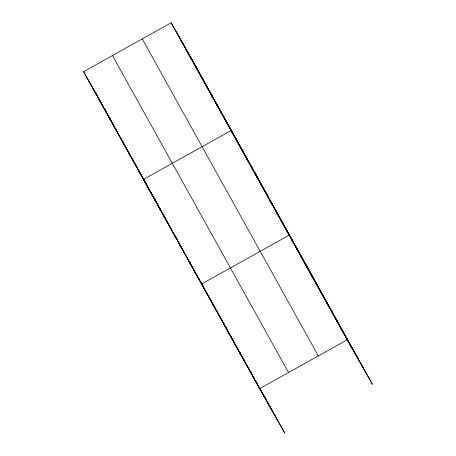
<?xml version="1.0" encoding="UTF-8"?>
<svg xmlns="http://www.w3.org/2000/svg" width="456" height="456" viewBox="0 0 456 456"><rect width="100%" height="100%" fill="white"/><g stroke="black" fill="none" stroke-linecap="round" stroke-linejoin="round"><path stroke-width="0.68" d="M259.92 388.369L284.818 433.2L259.606 388.649L83.562 71.66L171.182 22.8L196.393 67.351L372.438 384.34L347.227 339.783L171.182 22.8M259.606 388.649L347.227 339.783M178.666 36.269L183.648 45.081M186.151 49.744L191.132 58.55M193.629 63.213L198.616 72.025M201.113 76.688L206.095 85.494M208.591 90.157L213.579 98.969M216.076 103.632L221.057 112.438M223.56 117.101L228.541 125.913M256.243 175.127L231.038 130.576L143.418 179.436L158.517 206.118M238.3 143.651L243.287 152.458M245.562 156.727L250.549 165.534M252.823 169.803L257.811 178.609M260.085 182.879L265.073 191.685M267.347 195.955L272.335 204.761M274.609 209.03L279.596 217.837M281.871 222.106L286.858 230.913M314.344 279.733L289.132 235.182L201.512 284.042L215.922 309.51M296.394 248.258L301.382 257.064M303.656 261.328L308.644 270.14M310.918 274.404L315.905 283.216M318.18 287.479L323.167 296.292M325.442 300.555L330.429 309.367M332.703 313.631L337.691 322.443M339.965 326.707L344.953 335.519M83.562 71.66L98.661 98.342M99.003 98.952L101.409 103.204M103.769 107.371L102.098 104.418L102.777 105.644M104.435 108.551L105.102 109.731M91.046 85.135L96.028 93.942M98.53 98.604L103.512 107.416M106.009 112.079L110.996 120.886M113.493 125.548L118.474 134.36M120.977 139.023L125.959 147.829M128.455 152.492L133.437 161.304M135.939 165.967L140.921 174.773M159.549 207.942L160.233 209.156M160.922 210.37L161.954 212.194L160.934 210.358M162.285 212.787L163.618 215.146M164.622 216.913L165.289 218.093M150.679 192.512L155.667 201.324M157.941 205.588L162.929 214.4M165.203 218.663L170.191 227.476M172.465 231.739L177.452 240.551L88.549 80.473M179.727 244.815L184.714 253.627M186.988 257.891L191.976 266.697M194.25 270.967L199.238 279.773M216.611 310.724L218.669 314.366M220.715 317.98L222.385 320.927M223.719 323.287L224.717 325.054M208.774 297.118L213.761 305.925M216.036 310.194L221.023 319M223.297 323.27L228.285 332.076M230.559 336.346L235.547 345.152M237.821 349.421L242.809 358.228M245.083 362.497L250.07 371.304M252.345 375.573L257.332 384.38M189.719 55.558L365.763 372.541M182.845 43.405L358.883 360.388M176.17 31.607L352.214 348.595M142.272 38.925L318.317 355.908M112.478 55.541L288.523 372.523M109.451 117.443L110.13 118.663M122.715 141.32L123.394 142.546M125.434 146.222L126.118 147.448M132.234 158.466L132.918 159.691M142.779 177.452L144.82 181.123M145.498 182.349L146.182 183.574M148.223 187.251L148.901 188.476M155.023 199.494L155.701 200.72M166.924 220.926L167.608 222.152M189.719 261.972L190.414 263.215M201.13 282.52L201.826 283.763M212.542 303.069L213.237 304.312M239.862 352.254L240.551 353.503M244.011 359.727L244.701 360.975M251.273 372.803L251.963 374.051M254.038 377.785L254.733 379.027M104.475 108.705L106.516 112.381M107.2 113.607L107.878 114.832M108.556 116.058L109.577 117.893M109.919 118.503L110.597 119.728M111.281 120.954L113.322 124.63M114 125.85L114.678 127.076M115.362 128.301L117.061 131.362M118.081 133.203L118.759 134.423M120.8 138.1L121.484 139.325M122.162 140.551L124.203 144.221M124.545 144.837L126.586 148.508M127.264 149.733L129.304 153.41M129.983 154.635L130.667 155.861M132.023 158.306L133.386 160.757M134.064 161.983L136.105 165.653M136.789 166.879L137.467 168.104M138.145 169.33L139.165 171.165M139.507 171.781L140.186 173.006M140.87 174.226L141.548 175.452M143.589 179.128L146.992 185.25M147.328 185.866L149.368 189.536M150.047 190.762L152.087 194.438M152.771 195.664L153.45 196.884M154.812 199.335L156.169 201.786M156.853 203.011L158.893 206.682M159.571 207.907L160.25 209.133M162.296 212.815L162.991 214.063M163.681 215.306L165.756 219.045M166.446 220.288L168.52 224.027M169.216 225.27L169.906 226.518M170.595 227.761L171.633 229.63M173.707 233.364L174.403 234.612M175.093 235.855L176.13 237.724M176.478 238.345L177.167 239.594M177.857 240.836L179.932 244.57M180.627 245.818L181.317 247.061M182.354 248.93L183.044 250.179M185.119 253.912L185.814 255.155M186.504 256.403L188.579 260.137M189.268 261.385L191.001 264.497M192.381 266.988L193.076 268.231M193.766 269.479L194.455 270.721M196.53 274.461L197.226 275.703M198.605 278.194L199.99 280.685M200.68 281.933L201.717 283.797M202.413 285.046L204.487 288.779M206.562 292.518L207.252 293.761M207.942 295.009L208.637 296.252M209.327 297.5L211.402 301.234M212.091 302.476L212.787 303.724M213.824 305.594L215.899 309.328M216.589 310.576L217.278 311.818M217.974 313.061L218.663 314.309M220.738 318.043L222.813 321.782M223.85 323.646L224.54 324.894M225.235 326.137L227.31 329.876M228 331.119L230.075 334.858M230.764 336.1L231.46 337.349M232.15 338.591L233.187 340.461M235.262 344.195L235.951 345.443M236.647 346.685L238.722 350.425M239.411 351.667L241.486 355.406M242.176 356.649L243.213 358.519M243.909 359.761L244.598 361.01M246.673 364.743L247.363 365.991M248.058 367.234L249.096 369.103M249.438 369.725L250.133 370.967M250.823 372.216L254.625 379.067M255.32 380.31L256.01 381.552M256.7 382.801L257.395 384.043M258.085 385.291L258.774 386.534M259.47 387.782L278.143 421.407M95.224 92.266L117.329 132.069M117.665 132.685L140.112 173.098M140.454 173.713L169.256 225.572M169.598 226.193L170.293 227.436M170.983 228.684L177.555 240.511M178.245 241.76L209.019 297.175M209.714 298.418L220.43 317.724M221.126 318.966L227.692 330.799M228.04 331.421L234.612 343.248M234.954 343.875L242.216 356.951M242.563 357.572L256.397 382.476M256.739 383.103L271.269 409.254M177.794 241.173L264.594 397.455M220.048 316.8L219.359 315.586L220.048 316.8"/></g></svg>
